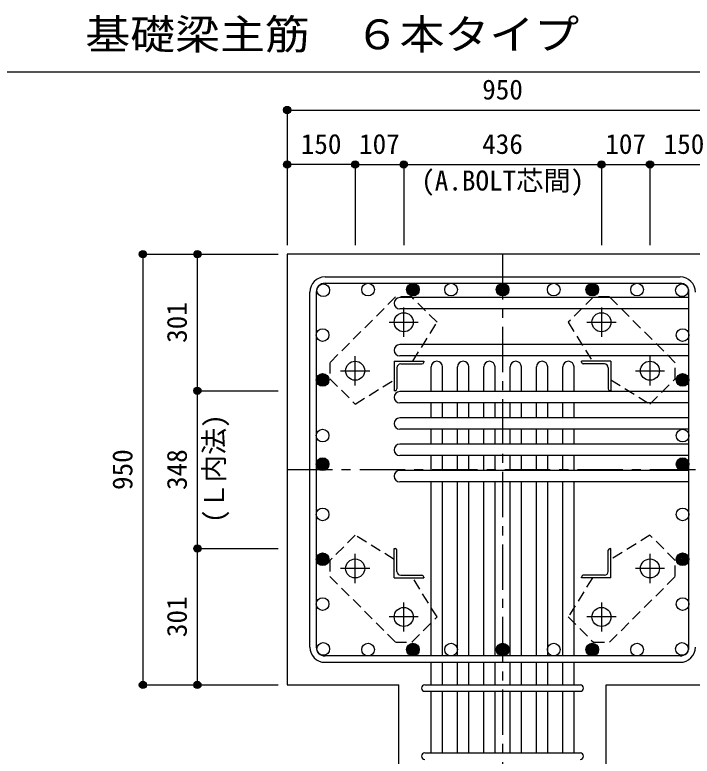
# Model space of a CAD drawing. Units: millimetres at full size, sheet at 1:20. Extents: x -3982 to 3969, y -2797 to 2801.
# Drawn here: x -707 to 786, y -1657 to -22 of the extents above; entities that cross this region are included whole.
import ezdxf
from ezdxf.enums import TextEntityAlignment as Align

# ---------------------------------------------------------------- set-up
doc = ezdxf.new("R2010")
doc.units = ezdxf.units.MM
doc.header["$LTSCALE"] = 20
doc.header["$PDMODE"] = 32
doc.header["$PDSIZE"] = 10
doc.linetypes.add('CHAIN1', pattern=[8, 5, -1, 1, -1])
doc.linetypes.add('DASHED1', pattern=[1.8, 1.2, -0.6])
for name, color, linetype in [('6-1_躯体線', 2, 'Continuous'), ('6-2_A.Bolt_', 4, 'Continuous'), ('6-3_柱型主筋', 4, 'Continuous'), ('6-4_フープ', 7, 'Continuous'), ('6-5_梁主筋', 7, 'Continuous'), ('6-6_S.T.P.', 7, 'Continuous'), ('6-7_文字', 7, 'Continuous'), ('6-9_プレート', 4, 'DASHED1'), ('6-D_寸法', 4, 'Continuous'), ('F-0_枠', 6, 'Continuous')]:
    doc.layers.add(name, color=color, linetype=linetype)
doc.styles.add('ＭＳ ゴシック', font='')
doc.styles.get('ＭＳ ゴシック').set_extended_font_data('MS Gothic')

msp = doc.modelspace()

# ---------------------------------------------------------------- linework, layer by layer
at = {"layer": '6-1_躯体線'}
for p, q in [((-106.71, -550.21), (-106.71, -1500.21)), ((1243.29, -550.21), (-106.71, -550.21)), ((-106.71, -1500.21), (139.79, -1500.21)), ((139.79, -1900.21), (139.79, -1500.21))]:
    msp.add_line(p, q, dxfattribs=at)
msp.add_lwpolyline([(596.79, -1900.21), (596.79, -1500.21), (843.29, -1500.21)], dxfattribs=at)
at = {"layer": '6-2_A.Bolt_', "linetype": 'CHAIN1'}
for p, q in [((150.29, -732.41), (150.29, -667.91)), ((586.29, -667.91), (586.29, -732.41)), ((117.99, -700.21), (182.49, -700.21)), ((554.09, -700.21), (618.59, -700.21)), ((43.29, -839.41), (43.29, -774.91)), ((693.29, -774.91), (693.29, -839.41)), ((10.99, -807.21), (75.49, -807.21)), ((661.09, -807.21), (725.59, -807.21)), ((43.29, -1275.51), (43.29, -1211.01)), ((693.29, -1211.01), (693.29, -1275.51)), ((75.49, -1243.21), (10.99, -1243.21)), ((725.59, -1243.21), (661.09, -1243.21)), ((150.29, -1382.51), (150.29, -1318.01)), ((586.29, -1318.01), (586.29, -1382.51)), ((182.49, -1350.21), (117.99, -1350.21)), ((618.59, -1350.21), (554.09, -1350.21))]:
    msp.add_line(p, q, dxfattribs=at)
at = {"layer": '6-2_A.Bolt_'}
for p, q in [((129.29, -786.21), (194.29, -786.21)), ((129.29, -786.21), (129.29, -851.21)), ((135.29, -800.71), (135.29, -847.21)), ((143.79, -792.21), (190.29, -792.21)), ((194.29, -786.21), (194.29, -788.21)), ((607.29, -786.21), (542.29, -786.21)), ((542.29, -788.21), (542.29, -786.21)), ((592.79, -792.21), (546.29, -792.21)), ((601.29, -800.71), (601.29, -847.21)), ((607.29, -786.21), (607.29, -851.21)), ((131.29, -851.21), (129.29, -851.21)), ((607.29, -851.21), (605.29, -851.21)), ((129.29, -1199.21), (131.29, -1199.21)), ((129.29, -1264.21), (129.29, -1199.21)), ((135.29, -1249.71), (135.29, -1203.21)), ((601.29, -1249.71), (601.29, -1203.21)), ((605.29, -1199.21), (607.29, -1199.21)), ((607.29, -1264.21), (607.29, -1199.21)), ((143.79, -1258.21), (190.29, -1258.21)), ((592.79, -1258.21), (546.29, -1258.21)), ((129.29, -1264.21), (194.29, -1264.21)), ((194.29, -1262.21), (194.29, -1264.21)), ((542.29, -1264.21), (542.29, -1262.21)), ((607.29, -1264.21), (542.29, -1264.21))]:
    msp.add_line(p, q, dxfattribs=at)
at = {"layer": '6-2_A.Bolt_', "color": 3}
for centre in [(150.29, -700.21), (586.29, -700.21), (43.29, -807.21), (693.29, -807.21), (43.29, -1243.21), (693.29, -1243.21), (150.29, -1350.21), (586.29, -1350.21)]:
    msp.add_circle(centre, 21, dxfattribs=at)
at = {"layer": '6-2_A.Bolt_'}
for centre, radius, start, end in [((143.79, -800.71), 8.5, 90, 180), ((190.29, -788.21), 4, 270, 0), ((546.29, -788.21), 4, 180, 270), ((592.79, -800.71), 8.5, 0, 90), ((131.29, -847.21), 4, 270, 0), ((605.29, -847.21), 4, 180, 270), ((131.29, -1203.21), 4, 0, 90), ((605.29, -1203.21), 4, 90, 180), ((143.79, -1249.71), 8.5, 180, 270), ((190.29, -1262.21), 4, 0, 90), ((546.29, -1262.21), 4, 90, 180), ((592.79, -1249.71), 8.5, 270, 0)]:
    msp.add_arc(centre, radius, start, end, dxfattribs=at)
at = {"layer": '6-3_柱型主筋', "color": 3}
for centre in [(-27.1, -629.82), (71.75, -628.21), (170.6, -628.21), (170.6, -628.21), (254.79, -628.21), (368.29, -628.21), (368.29, -628.21), (481.14, -628.21), (565.99, -628.21), (565.99, -628.21), (664.83, -628.21), (763.68, -629.82), (-28.71, -728.67), (765.29, -728.67), (-28.71, -827.51), (-28.71, -827.51), (765.29, -827.51), (765.29, -827.51), (-28.71, -950.21), (765.29, -950.21), (-28.71, -1013.21), (-28.71, -1013.21), (765.29, -1013.21), (765.29, -1013.21), (-28.71, -1124.05), (765.29, -1124.05), (-28.71, -1222.9), (-28.71, -1222.9), (765.29, -1222.9), (765.29, -1222.9), (-28.71, -1321.75), (765.29, -1321.75), (-27.1, -1420.6), (71.75, -1422.21), (170.6, -1422.21), (170.6, -1422.21), (254.79, -1422.21), (368.29, -1422.21), (368.29, -1422.21), (481.14, -1422.21), (565.99, -1422.21), (565.99, -1422.21), (664.83, -1422.21), (763.68, -1420.6)]:
    msp.add_circle(centre, 14, dxfattribs=at)
at = {"layer": '6-3_柱型主筋'}
for centre, radius in [((170.6, -628.21), 14), ((170.6, -628.21), 12.6), ((170.6, -628.21), 11.2), ((170.6, -628.21), 9.8), ((170.6, -628.21), 8.4), ((170.6, -628.21), 7), ((368.29, -628.21), 14), ((368.29, -628.21), 12.6), ((368.29, -628.21), 11.2), ((368.29, -628.21), 9.8), ((368.29, -628.21), 8.4), ((368.29, -628.21), 7), ((565.99, -628.21), 14), ((565.99, -628.21), 12.6), ((565.99, -628.21), 11.2), ((565.99, -628.21), 9.8), ((565.99, -628.21), 8.4), ((565.99, -628.21), 7), ((170.6, -628.21), 5.6), ((170.6, -628.21), 4.2), ((170.6, -628.21), 2.8), ((170.6, -628.21), 1.4), ((368.29, -628.21), 5.6), ((368.29, -628.21), 4.2), ((368.29, -628.21), 2.8), ((368.29, -628.21), 1.4), ((565.99, -628.21), 5.6), ((565.99, -628.21), 4.2), ((565.99, -628.21), 2.8), ((565.99, -628.21), 1.4), ((-28.71, -827.51), 14), ((-28.71, -827.51), 12.6), ((-28.71, -827.51), 11.2), ((765.29, -827.51), 14), ((765.29, -827.51), 12.6), ((765.29, -827.51), 11.2), ((-28.71, -827.51), 9.8), ((-28.71, -827.51), 8.4), ((-28.71, -827.51), 7), ((-28.71, -827.51), 5.6), ((-28.71, -827.51), 4.2), ((-28.71, -827.51), 2.8), ((-28.71, -827.51), 1.4), ((765.29, -827.51), 9.8), ((765.29, -827.51), 8.4), ((765.29, -827.51), 7), ((765.29, -827.51), 5.6), ((765.29, -827.51), 4.2), ((765.29, -827.51), 2.8), ((765.29, -827.51), 1.4), ((-28.71, -1013.21), 14), ((-28.71, -1013.21), 12.6), ((-28.71, -1013.21), 11.2), ((-28.71, -1013.21), 9.8), ((-28.71, -1013.21), 8.4), ((-28.71, -1013.21), 7), ((-28.71, -1013.21), 5.6), ((-28.71, -1013.21), 4.2), ((-28.71, -1013.21), 2.8), ((-28.71, -1013.21), 1.4), ((765.29, -1013.21), 14), ((765.29, -1013.21), 12.6), ((765.29, -1013.21), 11.2), ((765.29, -1013.21), 9.8), ((765.29, -1013.21), 8.4), ((765.29, -1013.21), 7), ((765.29, -1013.21), 5.6), ((765.29, -1013.21), 4.2), ((765.29, -1013.21), 2.8), ((765.29, -1013.21), 1.4), ((-28.71, -1222.9), 14), ((765.29, -1222.9), 14), ((-28.71, -1222.9), 12.6), ((-28.71, -1222.9), 11.2), ((-28.71, -1222.9), 9.8), ((-28.71, -1222.9), 8.4), ((-28.71, -1222.9), 7), ((-28.71, -1222.9), 5.6), ((-28.71, -1222.9), 4.2), ((-28.71, -1222.9), 2.8), ((-28.71, -1222.9), 1.4), ((765.29, -1222.9), 12.6), ((765.29, -1222.9), 11.2), ((765.29, -1222.9), 9.8), ((765.29, -1222.9), 8.4), ((765.29, -1222.9), 7), ((765.29, -1222.9), 5.6), ((765.29, -1222.9), 4.2), ((765.29, -1222.9), 2.8), ((765.29, -1222.9), 1.4), ((170.6, -1422.21), 14), ((170.6, -1422.21), 12.6), ((170.6, -1422.21), 11.2), ((170.6, -1422.21), 9.8), ((170.6, -1422.21), 8.4), ((170.6, -1422.21), 7), ((170.6, -1422.21), 5.6), ((170.6, -1422.21), 4.2), ((170.6, -1422.21), 2.8), ((170.6, -1422.21), 1.4), ((368.29, -1422.21), 14), ((368.29, -1422.21), 12.6), ((368.29, -1422.21), 11.2), ((368.29, -1422.21), 9.8), ((368.29, -1422.21), 8.4), ((368.29, -1422.21), 7), ((368.29, -1422.21), 5.6), ((368.29, -1422.21), 4.2), ((368.29, -1422.21), 2.8), ((368.29, -1422.21), 1.4), ((565.99, -1422.21), 14), ((565.99, -1422.21), 12.6), ((565.99, -1422.21), 11.2), ((565.99, -1422.21), 9.8), ((565.99, -1422.21), 8.4), ((565.99, -1422.21), 7), ((565.99, -1422.21), 5.6), ((565.99, -1422.21), 4.2), ((565.99, -1422.21), 2.8), ((565.99, -1422.21), 1.4)]:
    msp.add_circle(centre, radius, dxfattribs=at)
at = {"layer": '6-4_フープ'}
for p, q in [((-23.21, -600.21), (759.79, -600.21)), ((-23.21, -614.21), (759.79, -614.21)), ((-56.71, -1416.71), (-56.71, -633.71)), ((-42.71, -633.71), (-42.71, -1416.71)), ((779.29, -1416.71), (779.29, -633.71)), ((759.79, -1436.21), (-23.21, -1436.21)), ((-23.21, -1450.21), (759.79, -1450.21))]:
    msp.add_line(p, q, dxfattribs=at)
for centre, radius, start, end in [((-23.21, -633.71), 33.5, 90, 180), ((759.79, -633.71), 33.5, 0, 90), ((-23.21, -633.71), 19.5, 90, 180), ((759.79, -633.71), 19.5, 0, 90), ((-23.21, -1416.71), 33.5, 180, 270), ((-23.21, -1416.71), 19.5, 180, 270), ((759.79, -1416.71), 33.5, 270, 0), ((759.79, -1416.71), 19.5, 270, 0)]:
    msp.add_arc(centre, radius, start, end, dxfattribs=at)
at = {"layer": '6-5_梁主筋'}
for p, q in [((779.29, -645.82), (141.79, -645.82)), ((779.29, -670.82), (141.79, -670.82)), ((779.29, -749.51), (141.79, -749.51)), ((779.29, -774.51), (141.79, -774.51)), ((210.79, -853.21), (210.79, -798.71)), ((235.79, -853.21), (235.79, -798.71)), ((268.79, -853.21), (268.79, -798.71)), ((293.79, -853.21), (293.79, -798.71)), ((326.79, -853.21), (326.79, -798.71)), ((351.79, -853.21), (351.79, -798.71)), ((384.79, -853.21), (384.79, -798.71)), ((409.79, -853.21), (409.79, -798.71)), ((442.79, -853.21), (442.79, -798.71)), ((467.79, -853.21), (467.79, -798.71)), ((500.79, -853.21), (500.79, -798.71)), ((525.79, -853.21), (525.79, -798.71)), ((779.29, -853.21), (141.79, -853.21)), ((779.29, -878.21), (141.79, -878.21)), ((210.79, -911.21), (210.79, -878.21)), ((235.79, -911.21), (235.79, -878.21)), ((268.79, -911.21), (268.79, -878.21)), ((293.79, -911.21), (293.79, -878.21)), ((326.79, -911.21), (326.79, -878.21)), ((351.79, -911.21), (351.79, -878.21)), ((384.79, -911.21), (384.79, -878.21)), ((409.79, -911.21), (409.79, -878.21)), ((442.79, -911.21), (442.79, -878.21)), ((467.79, -911.21), (467.79, -878.21)), ((500.79, -911.21), (500.79, -878.21)), ((525.79, -911.21), (525.79, -878.21)), ((779.29, -911.21), (141.79, -911.21)), ((779.29, -936.21), (141.79, -936.21)), ((210.79, -969.21), (210.79, -936.21)), ((235.79, -969.21), (235.79, -936.21)), ((268.79, -969.21), (268.79, -936.21)), ((293.79, -969.21), (293.79, -936.21)), ((326.79, -969.21), (326.79, -936.21)), ((351.79, -969.21), (351.79, -936.21)), ((384.79, -969.21), (384.79, -936.21)), ((409.79, -969.21), (409.79, -936.21)), ((442.79, -969.21), (442.79, -936.21)), ((467.79, -969.21), (467.79, -936.21)), ((500.79, -969.21), (500.79, -936.21)), ((525.79, -969.21), (525.79, -936.21)), ((779.29, -969.21), (141.79, -969.21)), ((779.29, -994.21), (141.79, -994.21)), ((210.79, -1027.21), (210.79, -994.21)), ((235.79, -1027.21), (235.79, -994.21)), ((268.79, -1027.21), (268.79, -994.21)), ((293.79, -1027.21), (293.79, -994.21)), ((326.79, -1027.21), (326.79, -994.21)), ((351.79, -1027.21), (351.79, -994.21)), ((384.79, -1027.21), (384.79, -994.21)), ((409.79, -1027.21), (409.79, -994.21)), ((442.79, -1027.21), (442.79, -994.21)), ((467.79, -1027.21), (467.79, -994.21)), ((500.79, -1027.21), (500.79, -994.21)), ((525.79, -1027.21), (525.79, -994.21)), ((779.29, -1027.21), (141.79, -1027.21)), ((779.29, -1052.21), (141.79, -1052.21)), ((210.79, -1436.21), (210.79, -1052.21)), ((235.79, -1436.21), (235.79, -1052.21)), ((268.79, -1436.21), (268.79, -1052.21)), ((293.79, -1436.21), (293.79, -1052.21)), ((326.79, -1436.21), (326.79, -1052.21)), ((351.79, -1436.21), (351.79, -1052.21)), ((384.79, -1436.21), (384.79, -1052.21)), ((409.79, -1436.21), (409.79, -1052.21)), ((442.79, -1436.21), (442.79, -1052.21)), ((467.79, -1436.21), (467.79, -1052.21)), ((500.79, -1436.21), (500.79, -1052.21)), ((525.79, -1436.21), (525.79, -1052.21)), ((210.79, -1500.21), (210.79, -1450.21)), ((235.79, -1500.21), (235.79, -1450.21)), ((268.79, -1500.21), (268.79, -1450.21)), ((293.79, -1500.21), (293.79, -1450.21)), ((326.79, -1500.21), (326.79, -1450.21)), ((351.79, -1500.21), (351.79, -1450.21)), ((384.79, -1500.21), (384.79, -1450.21)), ((409.79, -1500.21), (409.79, -1450.21)), ((442.79, -1500.21), (442.79, -1450.21)), ((467.79, -1500.21), (467.79, -1450.21)), ((500.79, -1500.21), (500.79, -1450.21)), ((525.79, -1500.21), (525.79, -1450.21)), ((210.79, -1650.21), (210.79, -1514.21)), ((235.79, -1650.21), (235.79, -1514.21)), ((268.79, -1650.21), (268.79, -1514.21)), ((293.79, -1650.21), (293.79, -1514.21)), ((326.79, -1650.21), (326.79, -1514.21)), ((351.79, -1650.21), (351.79, -1514.21)), ((384.79, -1650.21), (384.79, -1514.21)), ((409.79, -1650.21), (409.79, -1514.21)), ((442.79, -1650.21), (442.79, -1514.21)), ((467.79, -1650.21), (467.79, -1514.21)), ((500.79, -1650.21), (500.79, -1514.21)), ((525.79, -1650.21), (525.79, -1514.21))]:
    msp.add_line(p, q, dxfattribs=at)
for centre, start, end in [((141.79, -658.32), 90, 270), ((141.79, -762.01), 90, 270), ((223.29, -798.71), 0, 180), ((281.29, -798.71), 0, 180), ((339.29, -798.71), 0, 180), ((397.29, -798.71), 0, 180), ((455.29, -798.71), 0, 180), ((513.29, -798.71), 0, 180), ((141.79, -865.71), 90, 270), ((141.79, -923.71), 90, 270), ((141.79, -981.71), 90, 270), ((141.79, -1039.71), 90, 270)]:
    msp.add_arc(centre, 12.5, start, end, dxfattribs=at)
at = {"layer": '6-6_S.T.P.'}
for p, q in [((196.79, -1500.21), (539.79, -1500.21)), ((196.79, -1514.21), (539.79, -1514.21)), ((196.79, -1650.21), (539.79, -1650.21))]:
    msp.add_line(p, q, dxfattribs=at)
for centre, start, end in [((196.79, -1507.21), 90, 270), ((196.79, -1507.21), 90, 270), ((196.79, -1507.21), 90, 270), ((196.79, -1507.21), 90, 270), ((539.79, -1507.21), 270, 90), ((539.79, -1507.21), 270, 90), ((539.79, -1507.21), 270, 90), ((539.79, -1507.21), 270, 90), ((196.79, -1657.21), 90, 270), ((539.79, -1657.21), 270, 90)]:
    msp.add_arc(centre, 7, start, end, dxfattribs=at)
at = {"layer": '6-9_プレート'}
for points in [[(132.49, -644.51), (-12.51, -789.41), (-12.51, -824.81), (43.39, -880.61), (129.29, -827.21)], [(170.29, -786.21), (223.69, -700.31), (167.89, -644.51), (132.49, -644.51)], [(748.99, -789.41), (604.09, -644.41), (568.69, -644.41), (512.89, -700.31), (566.29, -786.21)], [(607.29, -827.21), (693.19, -880.61), (748.99, -824.81), (748.99, -789.41)], [(129.29, -1223.21), (43.39, -1169.81), (-12.41, -1225.61), (-12.41, -1261.01)], [(604.09, -1405.91), (749.09, -1261.01), (749.09, -1225.61), (693.19, -1169.81), (607.29, -1223.21)], [(-12.41, -1261.01), (132.49, -1406.01), (167.89, -1406.01), (223.69, -1350.11), (170.29, -1264.21)], [(566.29, -1264.21), (512.89, -1350.11), (568.69, -1405.91), (604.09, -1405.91)]]:
    msp.add_lwpolyline(points, dxfattribs=at)
at = {"layer": '6-D_寸法'}
for p, q in [((-106.71, -232.18), (-106.71, -352.18)), ((-106.71, -232.18), (-106.71, -352.18)), ((-106.71, -232.18), (843.29, -232.18)), ((-106.71, -352.18), (-106.71, -530.21)), ((43.29, -352.18), (-106.71, -352.18)), ((-106.71, -352.18), (-106.71, -530.21)), ((43.29, -352.18), (43.29, -530.21)), ((43.29, -352.18), (150.29, -352.18)), ((150.29, -352.18), (150.29, -530.21)), ((150.29, -352.18), (586.29, -352.18)), ((586.29, -352.18), (586.29, -530.21)), ((586.29, -352.18), (693.29, -352.18)), ((693.29, -352.18), (693.29, -530.21)), ((-424.74, -550.21), (-304.74, -550.21)), ((-424.74, -550.21), (-424.74, -1500.21)), ((-304.74, -550.21), (-126.71, -550.21)), ((-304.74, -550.21), (-126.71, -550.21)), ((-304.74, -1199.21), (-304.74, -851.21)), ((-304.74, -851.21), (-126.71, -851.21)), ((-304.74, -1500.21), (-304.74, -1199.21)), ((-304.74, -1199.21), (-126.71, -1199.21)), ((-424.74, -1500.21), (-304.74, -1500.21)), ((-304.74, -1500.21), (-126.71, -1500.21)), ((-304.74, -1500.21), (-126.71, -1500.21))]:
    msp.add_line(p, q, dxfattribs=at)
at = {"layer": '6-D_寸法', "linetype": 'CHAIN1'}
for p, q in [((368.29, -550.21), (368.29, -1900.21)), ((-106.71, -1025.21), (843.29, -1025.21))]:
    msp.add_line(p, q, dxfattribs=at)
at = {"layer": '6-D_寸法'}
for points in [[(693.29, -352.18), (843.29, -352.18), (843.29, -530.21)], [(-424.74, -550.21), (-304.74, -550.21), (-126.71, -550.21)], [(-304.74, -851.21), (-304.74, -550.21), (-126.71, -550.21)]]:
    msp.add_lwpolyline(points, dxfattribs=at)
for centre, radius in [((-106.71, -232.18), 8), ((-106.71, -232.18), 7.2), ((-106.71, -232.18), 6.4), ((-106.71, -232.18), 5.6), ((-106.71, -232.18), 4.8), ((-106.71, -232.18), 4), ((-106.71, -232.18), 3.2), ((-106.71, -232.18), 2.4), ((-106.71, -232.18), 1.6), ((-106.71, -232.18), 0.8), ((-106.71, -352.18), 8), ((-106.71, -352.18), 7.2), ((-106.71, -352.18), 6.4), ((-106.71, -352.18), 5.6), ((-106.71, -352.18), 4.8), ((-106.71, -352.18), 4), ((-106.71, -352.18), 3.2), ((-106.71, -352.18), 2.4), ((-106.71, -352.18), 1.6), ((-106.71, -352.18), 0.8), ((43.29, -352.18), 8), ((43.29, -352.18), 7.2), ((43.29, -352.18), 6.4), ((43.29, -352.18), 5.6), ((43.29, -352.18), 4.8), ((43.29, -352.18), 4), ((43.29, -352.18), 3.2), ((43.29, -352.18), 2.4), ((43.29, -352.18), 1.6), ((43.29, -352.18), 0.8), ((150.29, -352.18), 8), ((150.29, -352.18), 7.2), ((150.29, -352.18), 6.4), ((150.29, -352.18), 5.6), ((150.29, -352.18), 4.8), ((150.29, -352.18), 4), ((150.29, -352.18), 3.2), ((150.29, -352.18), 2.4), ((150.29, -352.18), 1.6), ((150.29, -352.18), 0.8), ((586.29, -352.18), 8), ((586.29, -352.18), 7.2), ((586.29, -352.18), 6.4), ((586.29, -352.18), 5.6), ((586.29, -352.18), 4.8), ((586.29, -352.18), 4), ((586.29, -352.18), 3.2), ((586.29, -352.18), 2.4), ((586.29, -352.18), 1.6), ((586.29, -352.18), 0.8), ((693.29, -352.18), 8), ((693.29, -352.18), 7.2), ((693.29, -352.18), 6.4), ((693.29, -352.18), 5.6), ((693.29, -352.18), 4.8), ((693.29, -352.18), 4), ((693.29, -352.18), 3.2), ((693.29, -352.18), 2.4), ((693.29, -352.18), 1.6), ((693.29, -352.18), 0.8), ((-424.74, -550.21), 8), ((-424.74, -550.21), 7.2), ((-424.74, -550.21), 6.4), ((-424.74, -550.21), 5.6), ((-424.74, -550.21), 4.8), ((-424.74, -550.21), 4), ((-424.74, -550.21), 3.2), ((-424.74, -550.21), 2.4), ((-424.74, -550.21), 1.6), ((-424.74, -550.21), 0.8), ((-304.74, -550.21), 8), ((-304.74, -550.21), 7.2), ((-304.74, -550.21), 6.4), ((-304.74, -550.21), 5.6), ((-304.74, -550.21), 4.8), ((-304.74, -550.21), 4), ((-304.74, -550.21), 3.2), ((-304.74, -550.21), 2.4), ((-304.74, -550.21), 1.6), ((-304.74, -550.21), 0.8), ((-304.74, -851.21), 8), ((-304.74, -851.21), 7.2), ((-304.74, -851.21), 6.4), ((-304.74, -851.21), 5.6), ((-304.74, -851.21), 4.8), ((-304.74, -851.21), 4), ((-304.74, -851.21), 3.2), ((-304.74, -851.21), 2.4), ((-304.74, -851.21), 1.6), ((-304.74, -851.21), 0.8), ((-304.74, -1199.21), 8), ((-304.74, -1199.21), 7.2), ((-304.74, -1199.21), 6.4), ((-304.74, -1199.21), 5.6), ((-304.74, -1199.21), 4.8), ((-304.74, -1199.21), 4), ((-304.74, -1199.21), 3.2), ((-304.74, -1199.21), 2.4), ((-304.74, -1199.21), 1.6), ((-304.74, -1199.21), 0.8), ((-424.74, -1500.21), 8), ((-424.74, -1500.21), 7.2), ((-424.74, -1500.21), 6.4), ((-424.74, -1500.21), 5.6), ((-424.74, -1500.21), 4.8), ((-424.74, -1500.21), 4), ((-424.74, -1500.21), 3.2), ((-424.74, -1500.21), 2.4), ((-424.74, -1500.21), 1.6), ((-424.74, -1500.21), 0.8), ((-304.74, -1500.21), 8), ((-304.74, -1500.21), 7.2), ((-304.74, -1500.21), 6.4), ((-304.74, -1500.21), 5.6), ((-304.74, -1500.21), 4.8), ((-304.74, -1500.21), 4), ((-304.74, -1500.21), 3.2), ((-304.74, -1500.21), 2.4), ((-304.74, -1500.21), 1.6), ((-304.74, -1500.21), 0.8)]:
    msp.add_circle(centre, radius, dxfattribs=at)
at = {"layer": '6-D_寸法', "color": 7}
for p in [(-106.71, -232.18), (-106.71, -352.18), (-106.71, -352.18), (43.29, -352.18), (43.29, -352.18), (150.29, -352.18), (150.29, -352.18), (586.29, -352.18), (586.29, -352.18), (693.29, -352.18), (693.29, -352.18), (-424.74, -550.21), (-304.74, -550.21), (-304.74, -851.21), (-304.74, -1199.21), (-424.74, -1500.21), (-304.74, -1500.21)]:
    msp.add_point(p, dxfattribs=at)
at = {"layer": 'F-0_枠', "color": 2}
msp.add_line((-3981.92, -148.03), (2482.4, -148.03), dxfattribs=at)

# ---------------------------------------------------------------- texts
at = {"layer": '6-7_文字', "color": 2, "style": 'ＭＳ ゴシック', "width": 1.1}
msp.add_text('\u3000\u3000基礎梁主筋\u3000６本タイプ', height=65.98, dxfattribs=at).set_placement((-749.76, -118.03), align=Align.BOTTOM_LEFT)
at = {"layer": '6-7_文字', "color": 4, "style": 'ＭＳ ゴシック'}
msp.add_text('(A.BOLT芯間)', height=43.99, dxfattribs=at).set_placement((188.82, -422.96), align=Align.BOTTOM_LEFT)
msp.add_text('(Ｌ内法)', height=43.99, rotation=90, dxfattribs=at).set_placement((-232.77, -1142.96), align=Align.BOTTOM_LEFT)
at = {"layer": '6-D_寸法', "style": 'ＭＳ ゴシック'}
for s, p in [('950', (323.29, -222.18)), ('150', (-76.71, -342.18)), ('107', (51.79, -342.18)), ('436', (323.29, -342.18)), ('107', (594.79, -342.18)), ('150', (723.29, -342.18))]:
    msp.add_text(s, height=43.99, dxfattribs=at).set_placement(p, align=Align.BOTTOM_LEFT)
for s, p in [('301', (-314.74, -745.71)), ('950', (-434.74, -1070.21)), ('348', (-314.74, -1070.21)), ('301', (-314.74, -1394.71))]:
    msp.add_text(s, height=43.99, rotation=90, dxfattribs=at).set_placement(p, align=Align.BOTTOM_LEFT)

doc.saveas('drawing.dxf')
